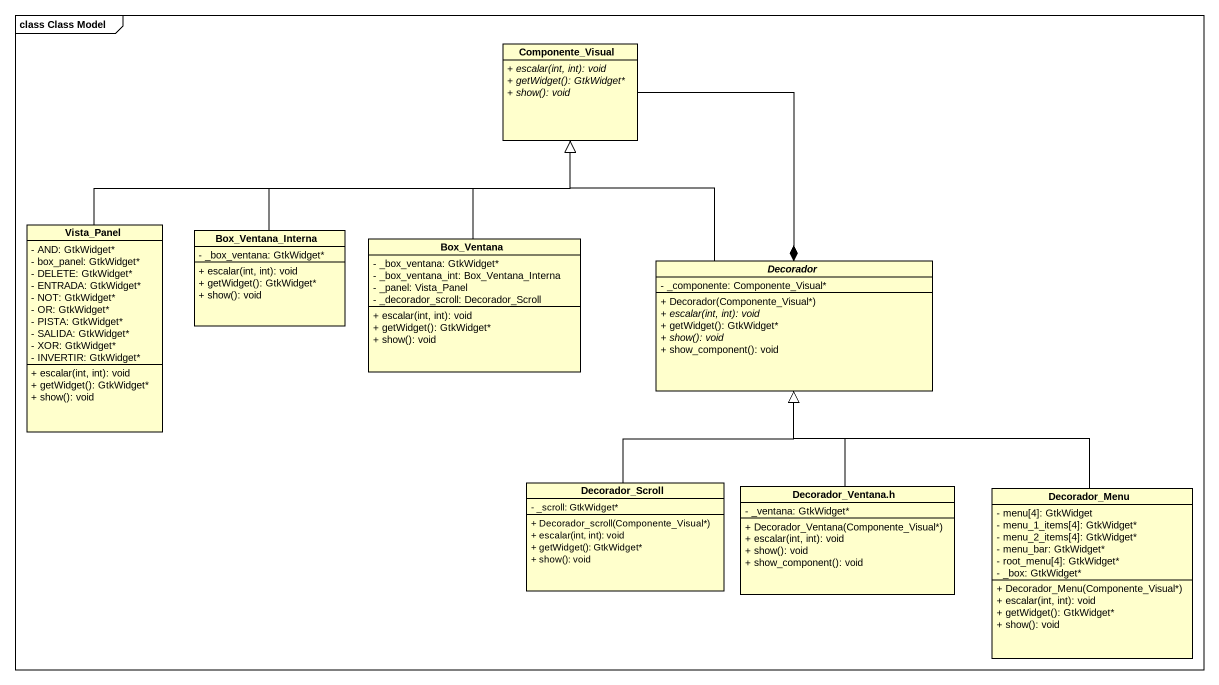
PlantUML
@startuml
mainframe class Class Model
hide circle
hide empty members
skinparam classAttributeIconSize 0
class Componente_Visual {
  {abstract} + escalar(int, int): void
  {abstract} + getWidget(): GtkWidget*
  {abstract} + show(): void
}
class Vista_Panel {
  - AND: GtkWidget*
  - box_panel: GtkWidget*
  - DELETE: GtkWidget*
  - ENTRADA: GtkWidget*
  - NOT: GtkWidget*
  - OR: GtkWidget*
  - PISTA: GtkWidget*
  - SALIDA: GtkWidget*
  - XOR: GtkWidget*
  - INVERTIR: GtkWidget*
  + escalar(int, int): void
  + getWidget(): GtkWidget*
  + show(): void
}
class Box_Ventana_Interna {
  - _box_ventana: GtkWidget*
  + escalar(int, int): void
  + getWidget(): GtkWidget*
  + show(): void
}
class Box_Ventana {
  - _box_ventana: GtkWidget*
  - _box_ventana_int: Box_Ventana_Interna
  - _panel: Vista_Panel
  - _decorador_scroll: Decorador_Scroll
  + escalar(int, int): void
  + getWidget(): GtkWidget*
  + show(): void
}
abstract class Decorador {
  - _componente: Componente_Visual*
  + Decorador(Componente_Visual*)
  {abstract} + escalar(int, int): void
  + getWidget(): GtkWidget*
  {abstract} + show(): void
  + show_component(): void
}
class Decorador_Scroll {
  - _scroll: GtkWidget*
  + Decorador_scroll(Componente_Visual*)
  + escalar(int, int): void
  + getWidget(): GtkWidget*
  + show(): void
}
class "Decorador_Ventana.h" as Decorador_Ventana_h {
  - _ventana: GtkWidget*
  + Decorador_Ventana(Componente_Visual*)
  + escalar(int, int): void
  + show(): void
  + show_component(): void
}
class Decorador_Menu {
  - menu[4]: GtkWidget
  - menu_1_items[4]: GtkWidget*
  - menu_2_items[4]: GtkWidget*
  - menu_bar: GtkWidget*
  - root_menu[4]: GtkWidget*
  - _box: GtkWidget*
  + Decorador_Menu(Componente_Visual*)
  + escalar(int, int): void
  + getWidget(): GtkWidget*
  + show(): void
}
Componente_Visual --* Decorador
Vista_Panel -right-|> Componente_Visual
Box_Ventana_Interna -up-|> Componente_Visual
Box_Ventana -up-|> Componente_Visual
Decorador -up-|> Componente_Visual
Decorador_Scroll -up-|> Decorador
Decorador_Ventana_h -up-|> Decorador
Decorador_Menu -up-|> Decorador
@enduml
